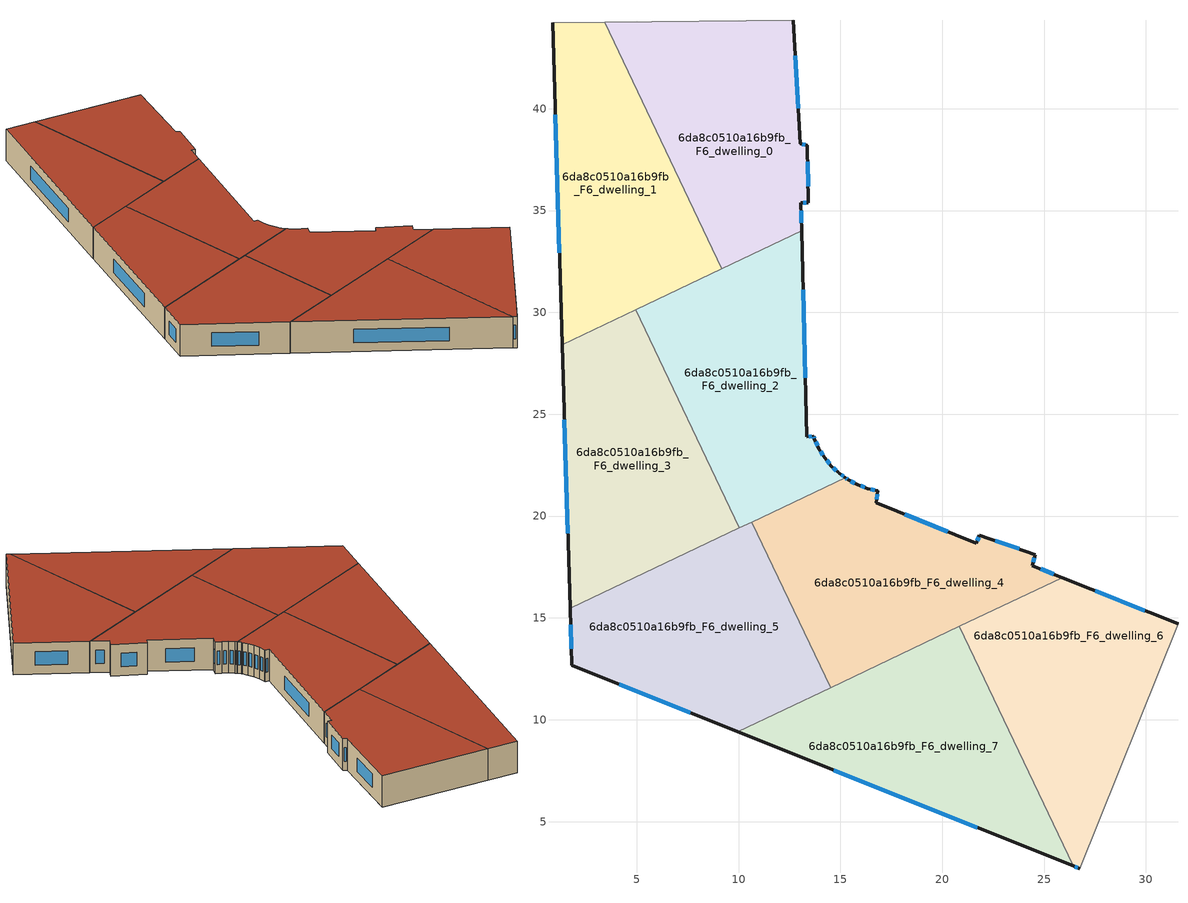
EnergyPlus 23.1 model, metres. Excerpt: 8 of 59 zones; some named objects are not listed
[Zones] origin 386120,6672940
6da8c0510a16b9fb_F6_dwelling_0
 floor to 6da8c0510a16b9fb_F5_dwelling_0 (EU_floor_Construction): 12.7,44.34 13.03,38.28 13.37,38.2 13.43,35.39 13.06,35.37 13.09,34.01 9.18,32.15 3.43,44.24 z18
 wall outside (EU_wall_Construction): 13.09,34.01 13.06,35.37 13.43,35.39 13.37,38.2 13.03,38.28 12.7,44.34 z18:21
 wall to 6da8c0510a16b9fb_F6_dwelling_1 (EU_wall_Construction): 3.43,44.24 9.18,32.15 z18:21
 wall adiabatic (EU_wall_Construction): 12.7,44.34 3.43,44.24 z18:21
 wall to 6da8c0510a16b9fb_F6_dwelling_2 (EU_wall_Construction): 9.18,32.15 13.09,34.01 z18:21
 window (EU_Window_Construction): 13.17,35.38 13.32,35.38 / 13.09,34.4 13.07,34.98 / 12.93,40.01 12.79,42.61 / 13.27,38.22 13.12,38.26 / 13.41,36.19 13.38,37.39 z18.86:20.14
 roof outside (EU_roof_Construction): 13.09,34.01 13.06,35.37 13.43,35.39 13.37,38.2 13.03,38.28 12.7,44.34 3.43,44.24 9.18,32.15 z21
6da8c0510a16b9fb_F6_dwelling_1
 floor to 6da8c0510a16b9fb_F5_dwelling_1 (EU_floor_Construction): 3.43,44.24 9.18,32.15 1.34,28.42 0.87,44.21 z18
 wall outside (EU_wall_Construction): 0.87,44.21 1.34,28.42 z18:21
 wall adiabatic (EU_wall_Construction): 3.43,44.24 0.87,44.21 z18:21
 wall to 6da8c0510a16b9fb_F6_dwelling_3 (EU_wall_Construction): 1.34,28.42 4.95,30.14 z18:21
 wall to 6da8c0510a16b9fb_F6_dwelling_2 (EU_wall_Construction): 4.95,30.14 9.18,32.15 z18:21
 window (EU_Window_Construction): 1,39.7 1.2,32.93 z18.86:20.14
 roof outside (EU_roof_Construction): 9.18,32.15 3.43,44.24 0.87,44.21 1.34,28.42 z21
6da8c0510a16b9fb_F6_dwelling_2
 floor to 6da8c0510a16b9fb_F5_dwelling_2 (EU_floor_Construction): 13.09,34.01 13.35,23.89 13.68,23.92 13.72,23.8 13.94,23.31 14.22,22.87 14.56,22.46 14.89,22.15 14.95,22.09 15.24,21.89 10.04,19.42 4.95,30.14 z18
 wall outside (EU_wall_Construction): 15.24,21.89 14.95,22.09 14.89,22.15 14.56,22.46 14.22,22.87 13.94,23.31 13.72,23.8 13.68,23.92 13.35,23.89 13.09,34.01 z18:21
 wall to 6da8c0510a16b9fb_F6_dwelling_3 (EU_wall_Construction): 4.95,30.14 10.04,19.42 z18:21
 wall to 6da8c0510a16b9fb_F6_dwelling_4 (EU_wall_Construction): 10.66,19.71 15.24,21.89 z18:21
 wall to 6da8c0510a16b9fb_F6_dwelling_5 (EU_wall_Construction): 10.04,19.42 10.66,19.71 z18:21
 window (EU_Window_Construction): 13.88,23.45 13.79,23.66 / 14.14,22.99 14.02,23.19 / 14.46,22.57 14.32,22.75 / 14.79,22.23 14.65,22.37 / 15.16,21.95 15.03,22.04 / 13.28,26.78 13.17,31.12 / 13.58,23.91 13.44,23.9 / 13.71,23.83 13.69,23.88 z18.86:20.14
 roof outside (EU_roof_Construction): 15.24,21.89 14.95,22.09 14.89,22.15 14.56,22.46 14.22,22.87 13.94,23.31 13.72,23.8 13.68,23.92 13.35,23.89 13.09,34.01 4.95,30.14 10.04,19.42 z21
6da8c0510a16b9fb_F6_dwelling_3
 floor to 6da8c0510a16b9fb_F5_dwelling_3 (EU_floor_Construction): 4.95,30.14 10.04,19.42 1.73,15.46 1.34,28.42 z18
 wall outside (EU_wall_Construction): 1.34,28.42 1.73,15.46 z18:21
 wall to 6da8c0510a16b9fb_F6_dwelling_5 (EU_wall_Construction): 1.73,15.46 10.04,19.42 z18:21
 window (EU_Window_Construction): 1.45,24.72 1.62,19.17 z18.86:20.14
 roof outside (EU_roof_Construction): 10.04,19.42 4.95,30.14 1.34,28.42 1.73,15.46 z21
6da8c0510a16b9fb_F6_dwelling_4
 floor to 6da8c0510a16b9fb_F5_dwelling_4 (EU_floor_Construction): 24.58,18.11 24.41,17.57 25.88,16.98 14.52,11.58 10.66,19.71 15.24,21.89 15.38,21.79 15.85,21.54 16.34,21.35 16.83,21.24 16.77,20.65 21.67,18.67 21.82,19.06 z18
 wall outside (EU_wall_Construction): 25.88,16.98 24.41,17.57 24.58,18.11 21.82,19.06 21.67,18.67 16.77,20.65 16.83,21.24 16.34,21.35 15.85,21.54 15.38,21.79 15.24,21.89 z18:21
 wall to 6da8c0510a16b9fb_F6_dwelling_5 (EU_wall_Construction): 10.66,19.71 14.52,11.58 z18:21
 wall to 6da8c0510a16b9fb_F6_dwelling_7 (EU_wall_Construction): 14.52,11.58 20.83,14.58 z18:21
 wall to 6da8c0510a16b9fb_F6_dwelling_6 (EU_wall_Construction): 20.83,14.58 25.88,16.98 z18:21
 window (EU_Window_Construction): 15.71,21.61 15.51,21.72 / 16.2,21.41 15.99,21.49 / 16.69,21.27 16.48,21.32 / 16.78,20.82 16.81,21.07 / 20.27,19.24 18.17,20.08 / 21.78,18.95 21.71,18.79 / 23.79,18.39 22.61,18.79 / 24.45,17.73 24.53,17.96 / 25.46,17.15 24.83,17.4 / 15.34,21.82 15.28,21.86 z18.86:20.14
 roof outside (EU_roof_Construction): 25.88,16.98 24.41,17.57 24.58,18.11 21.82,19.06 21.67,18.67 16.77,20.65 16.83,21.24 16.34,21.35 15.85,21.54 15.38,21.79 15.24,21.89 10.66,19.71 14.52,11.58 z21
6da8c0510a16b9fb_F6_dwelling_5
 floor to 6da8c0510a16b9fb_F5_dwelling_5 (EU_floor_Construction): 10.66,19.71 14.52,11.58 9.96,9.42 1.81,12.68 1.73,15.46 z18
 wall outside (EU_wall_Construction): 1.73,15.46 1.81,12.68 9.96,9.42 z18:21
 wall to 6da8c0510a16b9fb_F6_dwelling_7 (EU_wall_Construction): 9.96,9.42 14.52,11.58 z18:21
 window (EU_Window_Construction): 4.14,11.75 7.63,10.35 / 1.75,14.67 1.79,13.48 z18.86:20.14
 roof outside (EU_roof_Construction): 14.52,11.58 10.66,19.71 1.73,15.46 1.81,12.68 9.96,9.42 z21
6da8c0510a16b9fb_F6_dwelling_6
 floor to 6da8c0510a16b9fb_F5_dwelling_6 (EU_floor_Construction): 31.57,14.72 26.75,2.69 26.42,2.83 20.83,14.58 25.88,16.98 z18
 wall outside (EU_wall_Construction): 26.42,2.83 26.75,2.69 / 31.57,14.72 25.88,16.98 z18:21
 wall adiabatic (EU_wall_Construction): 26.75,2.69 31.57,14.72 z18:21
 wall to 6da8c0510a16b9fb_F6_dwelling_7 (EU_wall_Construction): 20.83,14.58 26.42,2.83 z18:21
 window (EU_Window_Construction): 26.51,2.79 26.66,2.73 / 29.95,15.37 27.51,16.34 z18.86:20.14
 roof outside (EU_roof_Construction): 26.75,2.69 31.57,14.72 25.88,16.98 20.83,14.58 26.42,2.83 z21
6da8c0510a16b9fb_F6_dwelling_7
 floor to 6da8c0510a16b9fb_F5_dwelling_7 (EU_floor_Construction): 20.83,14.58 26.42,2.83 9.96,9.42 z18
 wall outside (EU_wall_Construction): 9.96,9.42 26.42,2.83 z18:21
 window (EU_Window_Construction): 14.66,7.53 21.72,4.71 z18.86:20.14
 roof outside (EU_roof_Construction): 26.42,2.83 20.83,14.58 9.96,9.42 z21
[Building]
EU S2 Campaign: North Axis=0; Terrain=City; Solar Distribution=FullExterior
[Site:Location]
Helsinki-Vantaa.AP: Latitude=60.317; Longitude=24.963; Time Zone=2; Elevation=54.6
[SizingPeriod:WeatherFileDays]
AnnualSizingPeriod: Begin Month=1; Begin Day of Month=1; End Month=12; End Day of Month=31; Day of Week for Start Day=Monday; Use Weather File Daylight Saving Period=No; Use Weather File Rain and Snow Indicators=No
[MATERIAL]
EU_InternalMass_Material: Roughness=MediumRough; Thickness=0.1; Conductivity=1; Density=1800; Specific Heat=900; Thermal Absorptance=0.9; Solar Absorptance=0.7; Visible Absorptance=0.7
[MATERIAL:NOMASS] Roughness=MediumRough; Thermal Absorptance=0.9; Solar Absorptance=0.7; Visible Absorptance=0.7
Name | Thermal Resistance
EU_wall_NoMass | 1.10183
EU_roof_NoMass; EU_floor_NoMass | 1.70606
[WINDOWMATERIAL:SIMPLEGLAZINGSYSTEM]
EU_Window_SimpleGlazing: UFactor=3.11035; Solar Heat Gain Coefficient=0.8; Visible Transmittance=0.8
[CONSTRUCTION]
EU_wall_Construction: EU_wall_NoMass
EU_roof_Construction: EU_roof_NoMass
EU_floor_Construction: EU_floor_NoMass
EU_Window_Construction: EU_Window_SimpleGlazing
EU_InternalMass_Construction: EU_InternalMass_Material
[ZONE] Type=1; Multiplier=1; Ceiling Height=autocalculate; Floor Area=autocalculate; Part of Total Floor Area=Yes
Name | Volume
6da8c0510a16b9fb_F6_dwelling_0 | 235.062
6da8c0510a16b9fb_F6_dwelling_1 | 235.124
6da8c0510a16b9fb_F6_dwelling_2 | 235.09
6da8c0510a16b9fb_F6_dwelling_3 | 235.079
6da8c0510a16b9fb_F6_dwelling_4 | 235.1
6da8c0510a16b9fb_F6_dwelling_5 | 235.091
6da8c0510a16b9fb_F6_dwelling_6 | 235.078
6da8c0510a16b9fb_F6_dwelling_7 | 235.085
[INTERNALMASS] Construction=EU_InternalMass_Construction
Name | Zone or ZoneList | Surface Area
6da8c0510a16b9fb_F6_dwelling_0_EU_InternalMass | 6da8c0510a16b9fb_F6_dwelling_0 | 78.3554
6da8c0510a16b9fb_F6_dwelling_1_EU_InternalMass | 6da8c0510a16b9fb_F6_dwelling_1 | 78.3749
6da8c0510a16b9fb_F6_dwelling_2_EU_InternalMass | 6da8c0510a16b9fb_F6_dwelling_2 | 78.3638
6da8c0510a16b9fb_F6_dwelling_3_EU_InternalMass | 6da8c0510a16b9fb_F6_dwelling_3 | 78.3567
6da8c0510a16b9fb_F6_dwelling_4_EU_InternalMass | 6da8c0510a16b9fb_F6_dwelling_4 | 78.3671
6da8c0510a16b9fb_F6_dwelling_5_EU_InternalMass | 6da8c0510a16b9fb_F6_dwelling_5 | 78.3652
6da8c0510a16b9fb_F6_dwelling_6_EU_InternalMass | 6da8c0510a16b9fb_F6_dwelling_6 | 78.3589
6da8c0510a16b9fb_F6_dwelling_7_EU_InternalMass | 6da8c0510a16b9fb_F6_dwelling_7 | 78.3638
[OTHEREQUIPMENT] Fuel Type=Electricity; Design Level Calculation Method=Watts/Area; Power per Zone Floor Area=1; Fraction Latent=0; Fraction Radiant=0; Fraction Lost=0; Carbon Dioxide Generation Rate=0; EndUse Subcategory=EU_Step8_InternalGains
Name | Zone or ZoneList or Space or SpaceList | Schedule
EU_Step8_InternalGain_6da8c0510a16b9fb_F6_dwelling_0_f000 | 6da8c0510a16b9fb_F6_dwelling_0 | EU_Step8_GainSchedule_6da8c0510a16b9fb_F6_dwelling_0_f000
EU_Step8_InternalGain_6da8c0510a16b9fb_F6_dwelling_1_f000 | 6da8c0510a16b9fb_F6_dwelling_1 | EU_Step8_GainSchedule_6da8c0510a16b9fb_F6_dwelling_1_f000
EU_Step8_InternalGain_6da8c0510a16b9fb_F6_dwelling_2_f000 | 6da8c0510a16b9fb_F6_dwelling_2 | EU_Step8_GainSchedule_6da8c0510a16b9fb_F6_dwelling_2_f000
EU_Step8_InternalGain_6da8c0510a16b9fb_F6_dwelling_3_f000 | 6da8c0510a16b9fb_F6_dwelling_3 | EU_Step8_GainSchedule_6da8c0510a16b9fb_F6_dwelling_3_f000
EU_Step8_InternalGain_6da8c0510a16b9fb_F6_dwelling_4_f000 | 6da8c0510a16b9fb_F6_dwelling_4 | EU_Step8_GainSchedule_6da8c0510a16b9fb_F6_dwelling_4_f000
EU_Step8_InternalGain_6da8c0510a16b9fb_F6_dwelling_5_f000 | 6da8c0510a16b9fb_F6_dwelling_5 | EU_Step8_GainSchedule_6da8c0510a16b9fb_F6_dwelling_5_f000
EU_Step8_InternalGain_6da8c0510a16b9fb_F6_dwelling_6_f000 | 6da8c0510a16b9fb_F6_dwelling_6 | EU_Step8_GainSchedule_6da8c0510a16b9fb_F6_dwelling_6_f000
EU_Step8_InternalGain_6da8c0510a16b9fb_F6_dwelling_7_f000 | 6da8c0510a16b9fb_F6_dwelling_7 | EU_Step8_GainSchedule_6da8c0510a16b9fb_F6_dwelling_7_f000
[ZONEVENTILATION:DESIGNFLOWRATE] Schedule=EU_AlwaysOn; Design Flow Rate Calculation Method=AirChanges/Hour; Air Changes per Hour=0.756316; Ventilation Type=Natural; Fan Pressure Rise=0; Fan Total Efficiency=1; Constant Term Coefficient=1; Temperature Term Coefficient=0; Velocity Term Coefficient=0; Velocity Squared Term Coefficient=0; Minimum Indoor Temperature=-100; Maximum Indoor Temperature=100; Delta Temperature=-100; Minimum Outdoor Temperature=-100; Maximum Outdoor Temperature=100; Maximum Wind Speed=40
Name | Zone or ZoneList or Space or SpaceList
EU_ConstantAir_6da8c0510a16b9fb_F6_dwelling_0 | 6da8c0510a16b9fb_F6_dwelling_0
EU_ConstantAir_6da8c0510a16b9fb_F6_dwelling_1 | 6da8c0510a16b9fb_F6_dwelling_1
EU_ConstantAir_6da8c0510a16b9fb_F6_dwelling_2 | 6da8c0510a16b9fb_F6_dwelling_2
EU_ConstantAir_6da8c0510a16b9fb_F6_dwelling_3 | 6da8c0510a16b9fb_F6_dwelling_3
EU_ConstantAir_6da8c0510a16b9fb_F6_dwelling_4 | 6da8c0510a16b9fb_F6_dwelling_4
EU_ConstantAir_6da8c0510a16b9fb_F6_dwelling_5 | 6da8c0510a16b9fb_F6_dwelling_5
EU_ConstantAir_6da8c0510a16b9fb_F6_dwelling_6 | 6da8c0510a16b9fb_F6_dwelling_6
EU_ConstantAir_6da8c0510a16b9fb_F6_dwelling_7 | 6da8c0510a16b9fb_F6_dwelling_7
[HVACTEMPLATE:ZONE:IDEALLOADSAIRSYSTEM] System Availability Schedule=EU_AlwaysOn; Maximum Heating Supply Air Temperature=50; Minimum Cooling Supply Air Temperature=13; Maximum Heating Supply Air Humidity Ratio=0.0156; Minimum Cooling Supply Air Humidity Ratio=0.0077; Heating Limit=NoLimit; Cooling Limit=NoLimit; Heating Availability Schedule=EU_AlwaysOn; Cooling Availability Schedule=EU_CoolingOff; Dehumidification Control Type=ConstantSensibleHeatRatio; Cooling Sensible Heat Ratio=0.7; Dehumidification Setpoint=60; Humidification Control Type=None; Humidification Setpoint=30; Outdoor Air Method=None; Outdoor Air Flow Rate per Person=0.00944; Outdoor Air Flow Rate per Zone Floor Area=0; Outdoor Air Flow Rate per Zone=0; Demand Controlled Ventilation Type=None; Outdoor Air Economizer Type=NoEconomizer; Heat Recovery Type=None; Sensible Heat Recovery Effectiveness=0.7; Latent Heat Recovery Effectiveness=0.65
Name | Template Thermostat
6da8c0510a16b9fb_F6_dwelling_0 | EU_HeatOnly_6da8c0510a16b9fb_F6_dwelling_0
6da8c0510a16b9fb_F6_dwelling_1 | EU_HeatOnly_6da8c0510a16b9fb_F6_dwelling_1
6da8c0510a16b9fb_F6_dwelling_2 | EU_HeatOnly_6da8c0510a16b9fb_F6_dwelling_2
6da8c0510a16b9fb_F6_dwelling_3 | EU_HeatOnly_6da8c0510a16b9fb_F6_dwelling_3
6da8c0510a16b9fb_F6_dwelling_4 | EU_HeatOnly_6da8c0510a16b9fb_F6_dwelling_4
6da8c0510a16b9fb_F6_dwelling_5 | EU_HeatOnly_6da8c0510a16b9fb_F6_dwelling_5
6da8c0510a16b9fb_F6_dwelling_6 | EU_HeatOnly_6da8c0510a16b9fb_F6_dwelling_6
6da8c0510a16b9fb_F6_dwelling_7 | EU_HeatOnly_6da8c0510a16b9fb_F6_dwelling_7
[SIZING:ZONE] Zone Cooling Design Supply Air Temperature Input Method=SupplyAirTemperature; Zone Cooling Design Supply Air Temperature=13; Zone Heating Design Supply Air Temperature Input Method=SupplyAirTemperature; Zone Heating Design Supply Air Temperature=50; Zone Cooling Design Supply Air Humidity Ratio=0.008; Zone Heating Design Supply Air Humidity Ratio=0.008; Cooling Design Air Flow Method=DesignDay; Cooling Design Air Flow Rate=0; Cooling Minimum Air Flow per Zone Floor Area=0.000762; Cooling Minimum Air Flow=0; Cooling Minimum Air Flow Fraction=0.2; Heating Design Air Flow Method=DesignDay; Heating Design Air Flow Rate=0; Heating Maximum Air Flow per Zone Floor Area=0.002032; Heating Maximum Air Flow=0.141576; Heating Maximum Air Flow Fraction=0.3; Account for Dedicated Outdoor Air System=No; Dedicated Outdoor Air System Control Strategy=NeutralSupplyAir; Dedicated Outdoor Air Low Setpoint Temperature for Design=autosize; Dedicated Outdoor Air High Setpoint Temperature for Design=autosize; Zone Load Sizing Method=Sensible Load Only No Latent Load; Zone Latent Cooling Design Supply Air Humidity Ratio Input Method=HumidityRatioDifference; Zone Cooling Design Supply Air Humidity Ratio Difference=0.005; Zone Latent Heating Design Supply Air Humidity Ratio Input Method=HumidityRatioDifference; Zone Humidification Design Supply Air Humidity Ratio Difference=0.005
6da8c0510a16b9fb_F6_dwelling_0; 6da8c0510a16b9fb_F6_dwelling_1; 6da8c0510a16b9fb_F6_dwelling_2; 6da8c0510a16b9fb_F6_dwelling_3; 6da8c0510a16b9fb_F6_dwelling_4; 6da8c0510a16b9fb_F6_dwelling_5; 6da8c0510a16b9fb_F6_dwelling_6; 6da8c0510a16b9fb_F6_dwelling_7
[SCHEDULE:CONSTANT]
Name | Hourly Value
EU_AlwaysOn | 1
EU_CoolingOff | 0
[SCHEDULE:FILE] Column Number=1; Rows to Skip at Top=0; Number of Hours of Data=8760; Column Separator=Comma; Interpolate to Timestep=No; Minutes per Item=60; Adjust Schedule for Daylight Savings=Yes
Name | File
EU_Step8_GainSchedule_6da8c0510a16b9fb_F6_dwelling_0_f000 | ../../schedules/6da8c0510a16b9fb/6da8c0510a16b9fb_F6_dwelling_0_f000_gain.csv
EU_Step8_GainSchedule_6da8c0510a16b9fb_F6_dwelling_1_f000 | ../../schedules/6da8c0510a16b9fb/6da8c0510a16b9fb_F6_dwelling_1_f000_gain.csv
EU_Step8_GainSchedule_6da8c0510a16b9fb_F6_dwelling_2_f000 | ../../schedules/6da8c0510a16b9fb/6da8c0510a16b9fb_F6_dwelling_2_f000_gain.csv
EU_Step8_GainSchedule_6da8c0510a16b9fb_F6_dwelling_3_f000 | ../../schedules/6da8c0510a16b9fb/6da8c0510a16b9fb_F6_dwelling_3_f000_gain.csv
EU_Step8_GainSchedule_6da8c0510a16b9fb_F6_dwelling_4_f000 | ../../schedules/6da8c0510a16b9fb/6da8c0510a16b9fb_F6_dwelling_4_f000_gain.csv
EU_Step8_GainSchedule_6da8c0510a16b9fb_F6_dwelling_5_f000 | ../../schedules/6da8c0510a16b9fb/6da8c0510a16b9fb_F6_dwelling_5_f000_gain.csv
EU_Step8_GainSchedule_6da8c0510a16b9fb_F6_dwelling_6_f000 | ../../schedules/6da8c0510a16b9fb/6da8c0510a16b9fb_F6_dwelling_6_f000_gain.csv
EU_Step8_GainSchedule_6da8c0510a16b9fb_F6_dwelling_7_f000 | ../../schedules/6da8c0510a16b9fb/6da8c0510a16b9fb_F6_dwelling_7_f000_gain.csv
